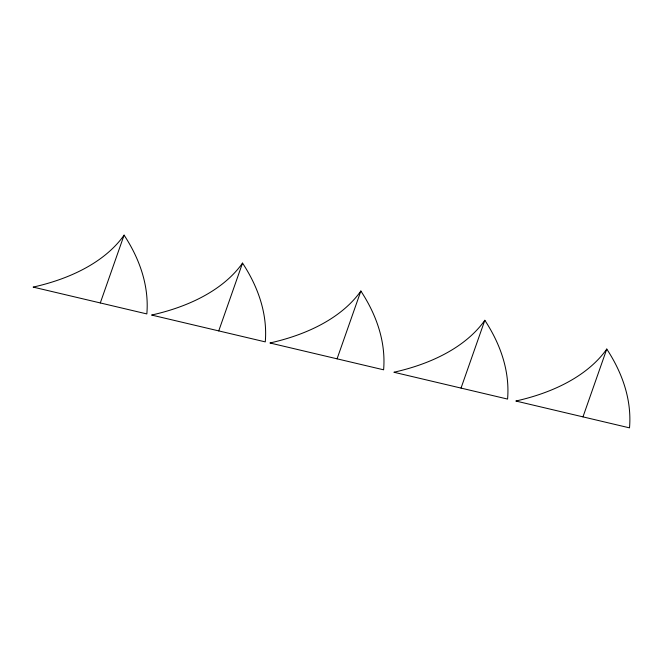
<?xml version="1.0" encoding="UTF-8"?>
<svg xmlns="http://www.w3.org/2000/svg" width="663" height="663" viewBox="0 0 663 663"><rect width="100%" height="100%" fill="white"/><g stroke="black" fill="none" stroke-linecap="round" stroke-linejoin="round"><path stroke-width="0.99" d="M100.304 302.941L124.097 235.141A214.663 122.821 10.3 0 1 33.15 287.096L146.838 313.93A302.991 173.358 10.3 0 0 124.097 235.141M218.74 330.903L242.534 263.103A214.663 122.821 10.3 0 1 151.595 315.049L265.275 341.884A302.991 173.358 10.3 0 0 242.534 263.103M337.069 358.832L360.863 291.032A214.663 122.821 10.3 0 1 269.924 342.978L383.612 369.813A302.991 173.358 10.3 0 0 360.863 291.032M461.034 388.087L484.827 320.287A214.663 122.821 10.3 0 1 393.888 372.241L507.576 399.076A302.991 173.358 10.3 0 0 484.827 320.287M582.976 416.87L606.769 349.07A214.663 122.821 10.3 0 1 515.831 401.024L629.51 427.859A302.991 173.358 10.3 0 0 606.769 349.07"/></g></svg>
